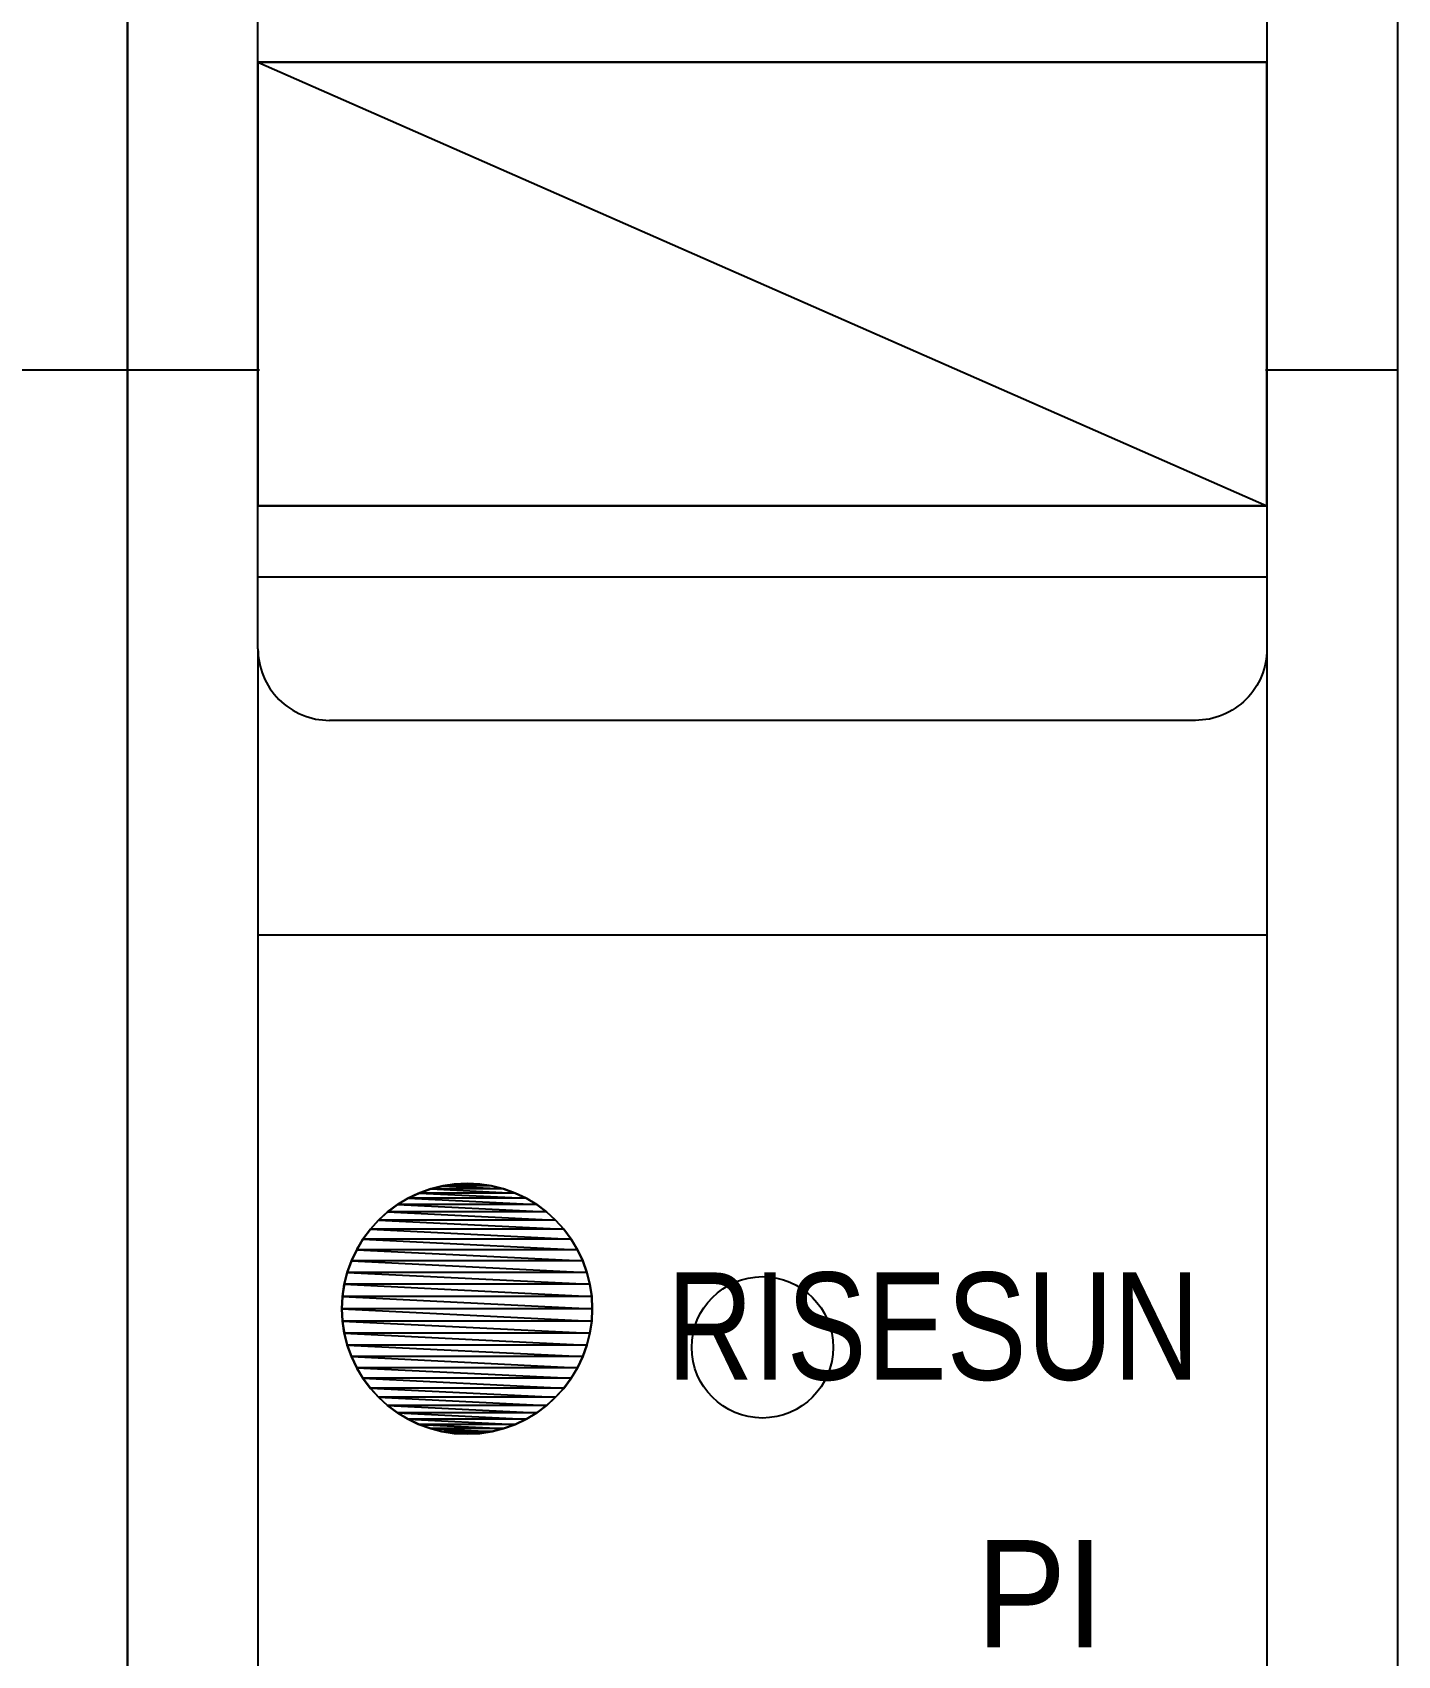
# Model space of a CAD drawing. Header units: millimetres. Extents: x 173893 to 258446, y -176540 to -123824.
# Drawn here: x 197149.22 to 197168.54, y -139282.55 to -139259.58 of the extents above; entities that cross this region are included whole.
import ezdxf

# ---------------------------------------------------------------- set-up
doc = ezdxf.new("R2010")
doc.units = ezdxf.units.MM
doc.header["$LTSCALE"] = 3
doc.linetypes.add('NEW_LINE159', pattern=[0.7, 0.5, -0.2])
doc.layers.add('DUT', color=7, linetype='Continuous')
doc.styles.add('Arial', font='arial.ttf')

msp = doc.modelspace()

# ---------------------------------------------------------------- linework, layer by layer
for p, q in [((197150.565, -139240.659), (197150.565, -139320.141)), ((197150.565, -139320.141), (197150.565, -139240.659)), ((197168.537, -139240.659), (197168.537, -139320.141)), ((197152.413, -139259.998), (197152.413, -139257.973)), ((197166.69, -139257.973), (197166.69, -139259.998)), ((197152.413, -139259.998), (197166.69, -139259.998)), ((197152.413, -139266.276), (197152.413, -139259.998)), ((197166.69, -139259.998), (197166.69, -139266.276)), ((197148.697, -139264.352), (197150.565, -139264.352)), ((197150.565, -139264.352), (197152.434, -139264.352)), ((197166.669, -139264.352), (197168.537, -139264.352)), ((197152.413, -139268.301), (197152.413, -139266.276)), ((197166.69, -139266.276), (197152.413, -139266.276)), ((197166.69, -139266.276), (197166.69, -139268.301)), ((197166.69, -139267.288), (197152.413, -139267.288)), ((197152.413, -139268.301), (197152.413, -139268.301)), ((197152.413, -139268.301), (197152.415, -139268.351)), ((197152.413, -139268.301), (197152.413, -139299.688)), ((197166.69, -139268.301), (197166.688, -139268.351)), ((197166.69, -139268.301), (197166.69, -139268.301)), ((197166.69, -139268.301), (197166.69, -139299.688)), ((197152.415, -139268.351), (197152.418, -139268.401)), ((197152.418, -139268.401), (197152.424, -139268.45)), ((197152.424, -139268.45), (197152.433, -139268.499)), ((197152.433, -139268.499), (197152.444, -139268.547)), ((197166.67, -139268.499), (197166.659, -139268.547)), ((197166.678, -139268.45), (197166.67, -139268.499)), ((197166.685, -139268.401), (197166.678, -139268.45)), ((197166.688, -139268.351), (197166.685, -139268.401)), ((197152.444, -139268.547), (197152.457, -139268.595)), ((197152.457, -139268.595), (197152.472, -139268.642)), ((197152.472, -139268.642), (197152.49, -139268.688)), ((197152.49, -139268.688), (197152.51, -139268.733)), ((197152.51, -139268.733), (197152.532, -139268.777)), ((197166.592, -139268.733), (197166.57, -139268.777)), ((197166.612, -139268.688), (197166.592, -139268.733)), ((197166.63, -139268.642), (197166.612, -139268.688)), ((197166.646, -139268.595), (197166.63, -139268.642)), ((197166.659, -139268.547), (197166.646, -139268.595)), ((197152.532, -139268.777), (197152.557, -139268.82)), ((197152.557, -139268.82), (197152.583, -139268.862)), ((197152.583, -139268.862), (197152.612, -139268.903)), ((197152.612, -139268.903), (197152.642, -139268.942)), ((197152.642, -139268.942), (197152.675, -139268.98)), ((197152.675, -139268.98), (197152.71, -139269.017)), ((197166.428, -139268.98), (197166.393, -139269.017)), ((197166.46, -139268.942), (197166.428, -139268.98)), ((197166.491, -139268.903), (197166.46, -139268.942)), ((197166.519, -139268.862), (197166.491, -139268.903)), ((197166.546, -139268.82), (197166.519, -139268.862)), ((197166.57, -139268.777), (197166.546, -139268.82)), ((197152.71, -139269.017), (197152.71, -139269.017)), ((197152.71, -139269.017), (197152.746, -139269.051)), ((197152.746, -139269.051), (197152.784, -139269.084)), ((197152.784, -139269.084), (197152.823, -139269.114)), ((197152.823, -139269.114), (197152.864, -139269.143)), ((197152.864, -139269.143), (197152.906, -139269.169)), ((197152.906, -139269.169), (197152.949, -139269.194)), ((197152.949, -139269.194), (197152.993, -139269.216)), ((197152.993, -139269.216), (197153.038, -139269.236)), ((197166.11, -139269.216), (197166.064, -139269.236)), ((197166.154, -139269.194), (197166.11, -139269.216)), ((197166.197, -139269.169), (197166.154, -139269.194)), ((197166.239, -139269.143), (197166.197, -139269.169)), ((197166.279, -139269.114), (197166.239, -139269.143)), ((197166.319, -139269.084), (197166.279, -139269.114)), ((197166.357, -139269.051), (197166.319, -139269.084)), ((197166.393, -139269.017), (197166.357, -139269.051)), ((197166.393, -139269.017), (197166.393, -139269.017)), ((197153.038, -139269.236), (197153.084, -139269.254)), ((197153.084, -139269.254), (197153.131, -139269.269)), ((197153.131, -139269.269), (197153.179, -139269.283)), ((197153.179, -139269.283), (197153.227, -139269.294)), ((197153.227, -139269.294), (197153.276, -139269.302)), ((197153.276, -139269.302), (197153.326, -139269.308)), ((197153.326, -139269.308), (197153.375, -139269.312)), ((197153.375, -139269.312), (197153.426, -139269.313)), ((197165.677, -139269.313), (197153.426, -139269.313)), ((197165.727, -139269.312), (197165.677, -139269.313)), ((197165.777, -139269.308), (197165.727, -139269.312)), ((197165.827, -139269.302), (197165.777, -139269.308)), ((197165.875, -139269.294), (197165.827, -139269.302)), ((197165.924, -139269.283), (197165.875, -139269.294)), ((197165.971, -139269.269), (197165.924, -139269.283)), ((197166.018, -139269.254), (197165.971, -139269.269)), ((197166.064, -139269.236), (197166.018, -139269.254)), ((197166.69, -139272.351), (197152.413, -139272.351))]:
    msp.add_line(p, q)
at = {"color": 144}
for p, q in [((197152.413, -139259.998), (197166.69, -139259.998)), ((197152.413, -139259.998), (197152.413, -139259.998)), ((197152.413, -139259.998), (197166.69, -139266.276)), ((197152.413, -139266.276), (197152.413, -139259.998)), ((197152.413, -139259.998), (197166.69, -139266.276)), ((197166.69, -139259.998), (197152.413, -139259.998)), ((197152.413, -139259.998), (197166.69, -139259.998)), ((197152.413, -139259.998), (197152.413, -139266.276)), ((197166.69, -139266.276), (197166.69, -139259.998)), ((197166.69, -139259.998), (197166.69, -139266.276)), ((197166.69, -139266.276), (197152.413, -139266.276)), ((197152.413, -139266.276), (197166.69, -139266.276)), ((197152.413, -139266.276), (197152.413, -139266.276)), ((197152.413, -139266.276), (197166.69, -139266.276))]:
    msp.add_line(p, q, dxfattribs=at)
at = {"color": 251, "linetype": 'NEW_LINE159'}
for p, q in [((197155.191, -139275.876), (197155.015, -139275.903)), ((197155.372, -139275.867), (197155.191, -139275.876)), ((197155.553, -139275.876), (197155.372, -139275.867)), ((197155.372, -139275.867), (197155.372, -139275.867)), ((197155.729, -139275.903), (197155.553, -139275.876)), ((197154.527, -139276.081), (197154.381, -139276.17)), ((197154.682, -139276.006), (197154.527, -139276.081)), ((197154.845, -139275.947), (197154.682, -139276.006)), ((197155.015, -139275.903), (197154.845, -139275.947)), ((197155.899, -139275.947), (197155.729, -139275.903)), ((197156.062, -139276.006), (197155.899, -139275.947)), ((197156.217, -139276.081), (197156.062, -139276.006)), ((197156.363, -139276.17), (197156.217, -139276.081)), ((197154.245, -139276.271), (197154.119, -139276.386)), ((197154.381, -139276.17), (197154.245, -139276.271)), ((197156.499, -139276.271), (197156.363, -139276.17)), ((197156.625, -139276.386), (197156.499, -139276.271)), ((197154.005, -139276.512), (197153.903, -139276.648)), ((197154.119, -139276.386), (197154.005, -139276.512)), ((197156.739, -139276.512), (197156.625, -139276.386)), ((197156.841, -139276.648), (197156.739, -139276.512)), ((197153.814, -139276.794), (197153.739, -139276.949)), ((197153.903, -139276.648), (197153.814, -139276.794)), ((197156.93, -139276.794), (197156.841, -139276.648)), ((197157.005, -139276.949), (197156.93, -139276.794)), ((197153.739, -139276.949), (197153.68, -139277.112)), ((197157.064, -139277.112), (197157.005, -139276.949)), ((197153.68, -139277.112), (197153.636, -139277.282)), ((197157.108, -139277.282), (197157.064, -139277.112)), ((197153.609, -139277.458), (197153.6, -139277.639)), ((197153.636, -139277.282), (197153.609, -139277.458)), ((197157.135, -139277.458), (197157.108, -139277.282)), ((197157.144, -139277.639), (197157.135, -139277.458)), ((197153.6, -139277.639), (197153.6, -139277.639)), ((197153.6, -139277.639), (197153.609, -139277.82)), ((197157.135, -139277.82), (197157.144, -139277.639)), ((197157.144, -139277.639), (197157.144, -139277.639)), ((197153.609, -139277.82), (197153.636, -139277.996)), ((197157.108, -139277.996), (197157.135, -139277.82)), ((197153.636, -139277.996), (197153.68, -139278.166)), ((197153.68, -139278.166), (197153.739, -139278.329)), ((197157.005, -139278.329), (197157.064, -139278.166)), ((197157.064, -139278.166), (197157.108, -139277.996)), ((197153.739, -139278.329), (197153.814, -139278.483)), ((197156.93, -139278.483), (197157.005, -139278.329)), ((197153.814, -139278.483), (197153.903, -139278.629)), ((197153.903, -139278.629), (197154.005, -139278.766)), ((197156.739, -139278.766), (197156.841, -139278.629)), ((197156.841, -139278.629), (197156.93, -139278.483)), ((197154.005, -139278.766), (197154.119, -139278.892)), ((197156.625, -139278.892), (197156.739, -139278.766)), ((197154.119, -139278.892), (197154.245, -139279.006)), ((197154.245, -139279.006), (197154.381, -139279.108)), ((197156.363, -139279.108), (197156.499, -139279.006)), ((197156.499, -139279.006), (197156.625, -139278.892)), ((197154.381, -139279.108), (197154.527, -139279.197)), ((197154.527, -139279.197), (197154.682, -139279.272)), ((197154.682, -139279.272), (197154.845, -139279.331)), ((197154.845, -139279.331), (197155.015, -139279.375)), ((197155.729, -139279.375), (197155.899, -139279.331)), ((197155.899, -139279.331), (197156.062, -139279.272)), ((197156.062, -139279.272), (197156.217, -139279.197)), ((197156.217, -139279.197), (197156.363, -139279.108)), ((197155.015, -139279.375), (197155.191, -139279.402)), ((197155.191, -139279.402), (197155.372, -139279.411)), ((197155.372, -139279.411), (197155.553, -139279.402)), ((197155.372, -139279.411), (197155.372, -139279.411)), ((197155.553, -139279.402), (197155.729, -139279.375))]:
    msp.add_line(p, q, dxfattribs=at)
at = {"color": 251}
for p, q in [((197155.027, -139275.901), (197155.199, -139275.876)), ((197155.199, -139275.876), (197155.027, -139275.901)), ((197155.199, -139275.876), (197155.372, -139275.867)), ((197155.372, -139275.867), (197155.199, -139275.876)), ((197155.546, -139275.876), (197155.199, -139275.876)), ((197155.199, -139275.876), (197155.718, -139275.901)), ((197155.199, -139275.876), (197155.718, -139275.901)), ((197155.546, -139275.876), (197155.199, -139275.876)), ((197155.372, -139275.867), (197155.546, -139275.876)), ((197155.546, -139275.876), (197155.372, -139275.867)), ((197155.718, -139275.901), (197155.546, -139275.876)), ((197155.546, -139275.876), (197155.718, -139275.901)), ((197154.388, -139276.166), (197154.537, -139276.076)), ((197154.537, -139276.076), (197154.388, -139276.166)), ((197154.537, -139276.076), (197154.694, -139276.002)), ((197154.694, -139276.002), (197154.537, -139276.076)), ((197156.207, -139276.076), (197154.537, -139276.076)), ((197154.537, -139276.076), (197156.357, -139276.166)), ((197154.537, -139276.076), (197156.357, -139276.166)), ((197156.207, -139276.076), (197154.537, -139276.076)), ((197154.694, -139276.002), (197154.858, -139275.943)), ((197154.858, -139275.943), (197154.694, -139276.002)), ((197156.05, -139276.002), (197154.694, -139276.002)), ((197154.694, -139276.002), (197156.207, -139276.076)), ((197154.694, -139276.002), (197156.207, -139276.076)), ((197156.05, -139276.002), (197154.694, -139276.002)), ((197154.858, -139275.943), (197155.027, -139275.901)), ((197155.027, -139275.901), (197154.858, -139275.943)), ((197155.887, -139275.943), (197154.858, -139275.943)), ((197154.858, -139275.943), (197156.05, -139276.002)), ((197154.858, -139275.943), (197156.05, -139276.002)), ((197155.887, -139275.943), (197154.858, -139275.943)), ((197155.718, -139275.901), (197155.027, -139275.901)), ((197155.027, -139275.901), (197155.887, -139275.943)), ((197155.027, -139275.901), (197155.887, -139275.943)), ((197155.718, -139275.901), (197155.027, -139275.901)), ((197155.887, -139275.943), (197155.718, -139275.901)), ((197155.718, -139275.901), (197155.887, -139275.943)), ((197156.05, -139276.002), (197155.887, -139275.943)), ((197155.887, -139275.943), (197156.05, -139276.002)), ((197156.207, -139276.076), (197156.05, -139276.002)), ((197156.05, -139276.002), (197156.207, -139276.076)), ((197156.357, -139276.166), (197156.207, -139276.076)), ((197156.207, -139276.076), (197156.357, -139276.166)), ((197154.119, -139276.386), (197154.248, -139276.269)), ((197154.248, -139276.269), (197154.119, -139276.386)), ((197154.248, -139276.269), (197154.388, -139276.166)), ((197154.388, -139276.166), (197154.248, -139276.269)), ((197156.496, -139276.269), (197154.248, -139276.269)), ((197154.248, -139276.269), (197156.625, -139276.386)), ((197154.248, -139276.269), (197156.625, -139276.386)), ((197156.496, -139276.269), (197154.248, -139276.269)), ((197156.357, -139276.166), (197154.388, -139276.166)), ((197154.388, -139276.166), (197156.496, -139276.269)), ((197154.388, -139276.166), (197156.496, -139276.269)), ((197156.357, -139276.166), (197154.388, -139276.166)), ((197156.496, -139276.269), (197156.357, -139276.166)), ((197156.357, -139276.166), (197156.496, -139276.269)), ((197156.625, -139276.386), (197156.496, -139276.269)), ((197156.496, -139276.269), (197156.625, -139276.386)), ((197153.899, -139276.655), (197154.003, -139276.515)), ((197154.003, -139276.515), (197153.899, -139276.655)), ((197154.003, -139276.515), (197154.119, -139276.386)), ((197154.119, -139276.386), (197154.003, -139276.515)), ((197156.742, -139276.515), (197154.003, -139276.515)), ((197154.003, -139276.515), (197156.845, -139276.655)), ((197154.003, -139276.515), (197156.845, -139276.655)), ((197156.742, -139276.515), (197154.003, -139276.515)), ((197156.625, -139276.386), (197154.119, -139276.386)), ((197154.119, -139276.386), (197156.742, -139276.515)), ((197154.119, -139276.386), (197156.742, -139276.515)), ((197156.625, -139276.386), (197154.119, -139276.386)), ((197156.742, -139276.515), (197156.625, -139276.386)), ((197156.625, -139276.386), (197156.742, -139276.515)), ((197156.845, -139276.655), (197156.742, -139276.515)), ((197156.742, -139276.515), (197156.845, -139276.655)), ((197153.735, -139276.961), (197153.81, -139276.804)), ((197153.81, -139276.804), (197153.735, -139276.961)), ((197153.81, -139276.804), (197153.899, -139276.655)), ((197153.899, -139276.655), (197153.81, -139276.804)), ((197156.935, -139276.804), (197153.81, -139276.804)), ((197153.81, -139276.804), (197157.009, -139276.961)), ((197153.81, -139276.804), (197157.009, -139276.961)), ((197156.935, -139276.804), (197153.81, -139276.804)), ((197156.845, -139276.655), (197153.899, -139276.655)), ((197153.899, -139276.655), (197156.935, -139276.804)), ((197153.899, -139276.655), (197156.935, -139276.804)), ((197156.845, -139276.655), (197153.899, -139276.655)), ((197156.935, -139276.804), (197156.845, -139276.655)), ((197156.845, -139276.655), (197156.935, -139276.804)), ((197157.009, -139276.961), (197156.935, -139276.804)), ((197156.935, -139276.804), (197157.009, -139276.961)), ((197153.677, -139277.125), (197153.735, -139276.961)), ((197153.735, -139276.961), (197153.677, -139277.125)), ((197157.009, -139276.961), (197153.735, -139276.961)), ((197153.735, -139276.961), (197157.068, -139277.125)), ((197153.735, -139276.961), (197157.068, -139277.125)), ((197157.009, -139276.961), (197153.735, -139276.961)), ((197157.068, -139277.125), (197157.009, -139276.961)), ((197157.009, -139276.961), (197157.068, -139277.125)), ((197153.634, -139277.293), (197153.677, -139277.125)), ((197153.677, -139277.125), (197153.634, -139277.293)), ((197157.068, -139277.125), (197153.677, -139277.125)), ((197153.677, -139277.125), (197157.11, -139277.293)), ((197153.677, -139277.125), (197157.11, -139277.293)), ((197157.068, -139277.125), (197153.677, -139277.125)), ((197157.11, -139277.293), (197157.068, -139277.125)), ((197157.068, -139277.125), (197157.11, -139277.293)), ((197153.6, -139277.639), (197153.609, -139277.465)), ((197153.609, -139277.465), (197153.6, -139277.639)), ((197153.609, -139277.465), (197153.634, -139277.293)), ((197153.634, -139277.293), (197153.609, -139277.465)), ((197157.136, -139277.465), (197153.609, -139277.465)), ((197153.609, -139277.465), (197157.144, -139277.639)), ((197153.609, -139277.465), (197157.144, -139277.639)), ((197157.136, -139277.465), (197153.609, -139277.465)), ((197157.11, -139277.293), (197153.634, -139277.293)), ((197153.634, -139277.293), (197157.136, -139277.465)), ((197153.634, -139277.293), (197157.136, -139277.465)), ((197157.11, -139277.293), (197153.634, -139277.293)), ((197157.136, -139277.465), (197157.11, -139277.293)), ((197157.11, -139277.293), (197157.136, -139277.465)), ((197157.144, -139277.639), (197157.136, -139277.465)), ((197157.136, -139277.465), (197157.144, -139277.639)), ((197157.144, -139277.639), (197153.6, -139277.639)), ((197153.6, -139277.639), (197157.136, -139277.813)), ((197153.609, -139277.813), (197153.6, -139277.639)), ((197153.6, -139277.639), (197157.136, -139277.813)), ((197157.144, -139277.639), (197153.6, -139277.639)), ((197153.6, -139277.639), (197153.609, -139277.813)), ((197157.136, -139277.813), (197157.144, -139277.639)), ((197157.144, -139277.639), (197157.136, -139277.813)), ((197157.136, -139277.813), (197153.609, -139277.813)), ((197153.609, -139277.813), (197157.11, -139277.985)), ((197153.634, -139277.985), (197153.609, -139277.813)), ((197153.609, -139277.813), (197157.11, -139277.985)), ((197157.136, -139277.813), (197153.609, -139277.813)), ((197153.609, -139277.813), (197153.634, -139277.985)), ((197157.11, -139277.985), (197157.136, -139277.813)), ((197157.136, -139277.813), (197157.11, -139277.985)), ((197157.11, -139277.985), (197153.634, -139277.985)), ((197153.634, -139277.985), (197157.068, -139278.153)), ((197153.677, -139278.153), (197153.634, -139277.985)), ((197153.634, -139277.985), (197157.068, -139278.153)), ((197157.11, -139277.985), (197153.634, -139277.985)), ((197153.634, -139277.985), (197153.677, -139278.153)), ((197157.068, -139278.153), (197153.677, -139278.153)), ((197153.677, -139278.153), (197157.009, -139278.317)), ((197153.735, -139278.317), (197153.677, -139278.153)), ((197153.677, -139278.153), (197157.009, -139278.317)), ((197157.068, -139278.153), (197153.677, -139278.153)), ((197153.677, -139278.153), (197153.735, -139278.317)), ((197157.009, -139278.317), (197157.068, -139278.153)), ((197157.068, -139278.153), (197157.009, -139278.317)), ((197157.068, -139278.153), (197157.11, -139277.985)), ((197157.11, -139277.985), (197157.068, -139278.153)), ((197157.009, -139278.317), (197153.735, -139278.317)), ((197153.735, -139278.317), (197156.935, -139278.474)), ((197153.81, -139278.474), (197153.735, -139278.317)), ((197153.735, -139278.317), (197156.935, -139278.474)), ((197157.009, -139278.317), (197153.735, -139278.317)), ((197153.735, -139278.317), (197153.81, -139278.474)), ((197156.935, -139278.474), (197157.009, -139278.317)), ((197157.009, -139278.317), (197156.935, -139278.474)), ((197156.935, -139278.474), (197153.81, -139278.474)), ((197153.81, -139278.474), (197156.845, -139278.623)), ((197153.899, -139278.623), (197153.81, -139278.474)), ((197153.81, -139278.474), (197156.845, -139278.623)), ((197156.935, -139278.474), (197153.81, -139278.474)), ((197153.81, -139278.474), (197153.899, -139278.623)), ((197156.845, -139278.623), (197153.899, -139278.623)), ((197153.899, -139278.623), (197156.742, -139278.763)), ((197154.003, -139278.763), (197153.899, -139278.623)), ((197153.899, -139278.623), (197156.742, -139278.763)), ((197156.845, -139278.623), (197153.899, -139278.623)), ((197153.899, -139278.623), (197154.003, -139278.763)), ((197156.742, -139278.763), (197156.845, -139278.623)), ((197156.845, -139278.623), (197156.742, -139278.763)), ((197156.845, -139278.623), (197156.935, -139278.474)), ((197156.935, -139278.474), (197156.845, -139278.623)), ((197156.742, -139278.763), (197154.003, -139278.763)), ((197154.003, -139278.763), (197156.625, -139278.892)), ((197154.119, -139278.892), (197154.003, -139278.763)), ((197154.003, -139278.763), (197156.625, -139278.892)), ((197156.742, -139278.763), (197154.003, -139278.763)), ((197154.003, -139278.763), (197154.119, -139278.892)), ((197156.625, -139278.892), (197156.742, -139278.763)), ((197156.742, -139278.763), (197156.625, -139278.892)), ((197156.625, -139278.892), (197154.119, -139278.892)), ((197154.119, -139278.892), (197156.496, -139279.009)), ((197154.248, -139279.009), (197154.119, -139278.892)), ((197154.119, -139278.892), (197156.496, -139279.009)), ((197156.625, -139278.892), (197154.119, -139278.892)), ((197154.119, -139278.892), (197154.248, -139279.009)), ((197156.496, -139279.009), (197154.248, -139279.009)), ((197154.248, -139279.009), (197156.357, -139279.112)), ((197154.388, -139279.112), (197154.248, -139279.009)), ((197154.248, -139279.009), (197156.357, -139279.112)), ((197156.496, -139279.009), (197154.248, -139279.009)), ((197154.248, -139279.009), (197154.388, -139279.112)), ((197156.357, -139279.112), (197156.496, -139279.009)), ((197156.496, -139279.009), (197156.357, -139279.112)), ((197156.496, -139279.009), (197156.625, -139278.892)), ((197156.625, -139278.892), (197156.496, -139279.009)), ((197156.357, -139279.112), (197154.388, -139279.112)), ((197154.388, -139279.112), (197156.207, -139279.202)), ((197154.537, -139279.202), (197154.388, -139279.112)), ((197154.388, -139279.112), (197156.207, -139279.202)), ((197156.357, -139279.112), (197154.388, -139279.112)), ((197154.388, -139279.112), (197154.537, -139279.202)), ((197156.207, -139279.202), (197154.537, -139279.202)), ((197154.537, -139279.202), (197156.05, -139279.276)), ((197154.694, -139279.276), (197154.537, -139279.202)), ((197154.537, -139279.202), (197156.05, -139279.276)), ((197156.207, -139279.202), (197154.537, -139279.202)), ((197154.537, -139279.202), (197154.694, -139279.276)), ((197156.05, -139279.276), (197154.694, -139279.276)), ((197154.694, -139279.276), (197155.887, -139279.335)), ((197154.858, -139279.335), (197154.694, -139279.276)), ((197154.694, -139279.276), (197155.887, -139279.335)), ((197156.05, -139279.276), (197154.694, -139279.276)), ((197154.694, -139279.276), (197154.858, -139279.335)), ((197155.887, -139279.335), (197156.05, -139279.276)), ((197156.05, -139279.276), (197155.887, -139279.335)), ((197156.05, -139279.276), (197156.207, -139279.202)), ((197156.207, -139279.202), (197156.05, -139279.276)), ((197156.207, -139279.202), (197156.357, -139279.112)), ((197156.357, -139279.112), (197156.207, -139279.202)), ((197155.887, -139279.335), (197154.858, -139279.335)), ((197154.858, -139279.335), (197155.718, -139279.377)), ((197155.027, -139279.377), (197154.858, -139279.335)), ((197154.858, -139279.335), (197155.718, -139279.377)), ((197155.887, -139279.335), (197154.858, -139279.335)), ((197154.858, -139279.335), (197155.027, -139279.377)), ((197155.718, -139279.377), (197155.027, -139279.377)), ((197155.027, -139279.377), (197155.546, -139279.402)), ((197155.199, -139279.402), (197155.027, -139279.377)), ((197155.027, -139279.377), (197155.546, -139279.402)), ((197155.718, -139279.377), (197155.027, -139279.377)), ((197155.027, -139279.377), (197155.199, -139279.402)), ((197155.546, -139279.402), (197155.199, -139279.402)), ((197155.199, -139279.402), (197155.372, -139279.411)), ((197155.546, -139279.402), (197155.199, -139279.402)), ((197155.372, -139279.411), (197155.199, -139279.402)), ((197155.372, -139279.411), (197155.546, -139279.402)), ((197155.546, -139279.402), (197155.372, -139279.411)), ((197155.546, -139279.402), (197155.718, -139279.377)), ((197155.718, -139279.377), (197155.546, -139279.402)), ((197155.718, -139279.377), (197155.887, -139279.335)), ((197155.887, -139279.335), (197155.718, -139279.377))]:
    msp.add_line(p, q, dxfattribs=at)
msp.add_circle((197159.551, -139278.185), 1)

# ---------------------------------------------------------------- texts
at = {"layer": 'DUT', "color": 251, "style": 'Arial', "oblique": 0}
for s, width, p in [('RISESUN', 0.8, (197158.197, -139278.644)), ('PI', 0.9, (197162.576, -139282.431))]:
    msp.add_text(s, height=1.5186, dxfattribs=dict(at, width=width)).set_placement(p)

doc.saveas('drawing.dxf')
